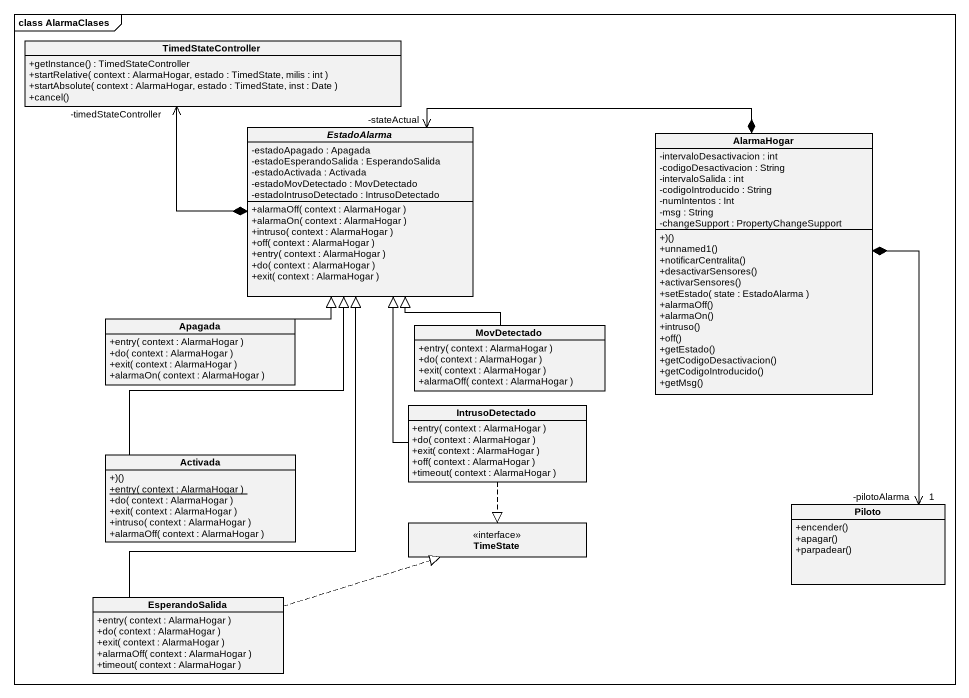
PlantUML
@startuml
mainframe class AlarmaClases
hide circle
hide empty members
skinparam classAttributeIconSize 0
class TimedStateController {
  +getInstance() : TimedStateController
  +startRelative( context : AlarmaHogar, estado : TimedState, milis : int )
  +startAbsolute( context : AlarmaHogar, estado : TimedState, inst : Date )
  +cancel()
}
abstract class EstadoAlarma {
  -estadoApagado : Apagada
  -estadoEsperandoSalida : EsperandoSalida
  -estadoActivada : Activada
  -estadoMovDetectado : MovDetectado
  -estadoIntrusoDetectado : IntrusoDetectado
  +alarmaOff( context : AlarmaHogar )
  +alarmaOn( context : AlarmaHogar )
  +intruso( context : AlarmaHogar )
  +off( context : AlarmaHogar )
  +entry( context : AlarmaHogar )
  +do( context : AlarmaHogar )
  +exit( context : AlarmaHogar )
}
class AlarmaHogar {
  -intervaloDesactivacion : int
  -codigoDesactivacion : String
  -intervaloSalida : int
  -codigoIntroducido : String
  -numIntentos : Int
  -msg : String
  -changeSupport : PropertyChangeSupport
  +)()
  +unnamed1()
  +notificarCentralita()
  +desactivarSensores()
  +activarSensores()
  +setEstado( state : EstadoAlarma )
  +alarmaOff()
  +alarmaOn()
  +intruso()
  +off()
  +getEstado()
  +getCodigoDesactivacion()
  +getCodigoIntroducido()
  +getMsg()
}
class Apagada {
  +entry( context : AlarmaHogar )
  +do( context : AlarmaHogar )
  +exit( context : AlarmaHogar )
  +alarmaOn( context : AlarmaHogar )
}
class MovDetectado {
  +entry( context : AlarmaHogar )
  +do( context : AlarmaHogar )
  +exit( context : AlarmaHogar )
  +alarmaOff( context : AlarmaHogar )
}
class IntrusoDetectado {
  +entry( context : AlarmaHogar )
  +do( context : AlarmaHogar )
  +exit( context : AlarmaHogar )
  +off( context : AlarmaHogar )
  +timeout( context : AlarmaHogar )
}
class Activada {
  +)()
  {static} +entry( context : AlarmaHogar )
  +do( context : AlarmaHogar )
  +exit( context : AlarmaHogar )
  +intruso( context : AlarmaHogar )
  +alarmaOff( context : AlarmaHogar )
}
class Piloto {
  +encender()
  +apagar()
  +parpadear()
}
interface TimeState
class EsperandoSalida {
  +entry( context : AlarmaHogar )
  +do( context : AlarmaHogar )
  +exit( context : AlarmaHogar )
  +alarmaOff( context : AlarmaHogar )
  +timeout( context : AlarmaHogar )
}
EstadoAlarma *-up-> "-timedStateController" TimedStateController
AlarmaHogar *-left-> "-stateActual" EstadoAlarma
AlarmaHogar *--> "1\n-pilotoAlarma" Piloto
Apagada -up-|> EstadoAlarma
MovDetectado -up-|> EstadoAlarma
IntrusoDetectado -up-|> EstadoAlarma
IntrusoDetectado ..|> TimeState
Activada -up-|> EstadoAlarma
EsperandoSalida -up-|> EstadoAlarma
EsperandoSalida .right.|> TimeState
@enduml
